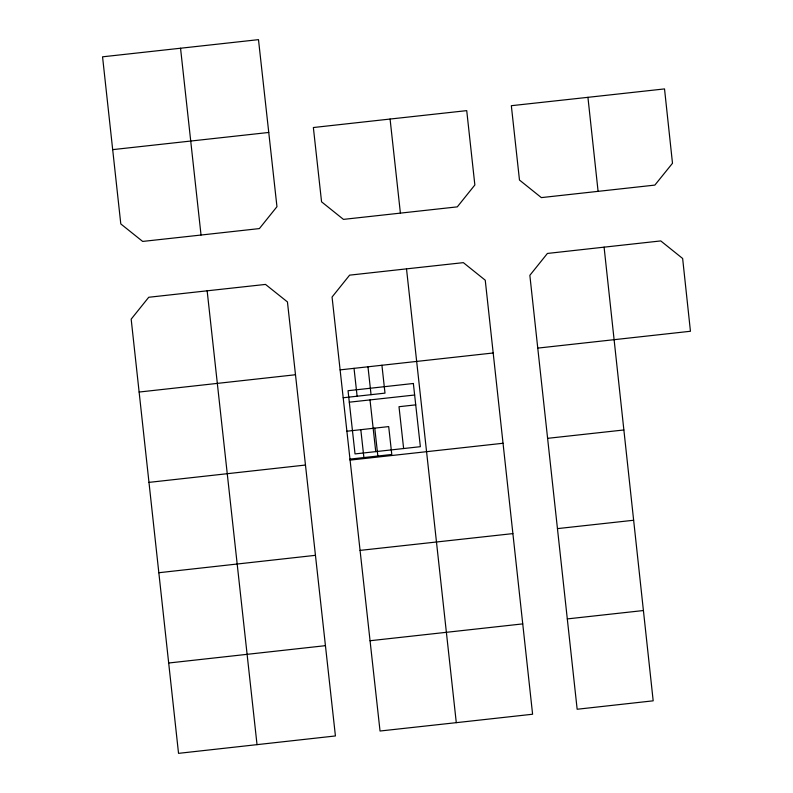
<?xml version="1.0" encoding="UTF-8"?>
<svg xmlns="http://www.w3.org/2000/svg" width="793" height="793" viewBox="0 0 793 793"><rect width="100%" height="100%" fill="white"/><g stroke="black" fill="none" stroke-linecap="round" stroke-linejoin="round"><path stroke-width="1.19" d="M112.705 149.629L268.758 132.461L276.955 206.695L259.39 228.582L201.035 235.035L142.671 241.429L120.794 223.923L102.555 56.818L258.488 39.65L268.758 132.461M390.077 119.049L313.364 127.524L321.561 201.819L343.448 219.383L457.303 206.864L474.858 184.987L466.73 110.633L390.077 119.049L400.396 213.099M587.93 97.331L664.524 88.915L672.494 163.269L654.869 185.096L541.351 197.606L519.474 180.041L511.336 105.697L587.93 97.331L598.091 191.381M207.151 290.813L148.737 297.266L131.172 319.153L178.534 753.35L335.419 735.954L287.443 301.925L265.506 284.419L207.151 290.813L257.031 744.657M406.512 268.867L349.614 275.151L332.059 297.038L380.035 731.017L456.292 722.661L532.599 714.235L485.247 280.207L463.36 262.642L406.512 268.867L456.292 722.661M604.088 247.158L660.767 240.923L682.644 258.488L690.445 331.266L537.763 348.107L577.155 709.249L653.184 700.824L604.088 247.158L547.418 253.443L529.853 275.32L537.763 348.107M139.142 392.039L295.472 374.752M340.088 369.875L493.157 352.984M343.171 397.759L385.001 393.13L381.919 365.246M349.307 402.19L414.64 395.013M415.73 404.856L398.998 406.71L403.627 448.541M346.868 431.223L388.699 426.594L391.782 454.478L349.961 459.107M148.955 482.382L305.454 465.045M350.07 460.109L503.03 443.267M315.445 555.328L158.838 572.724M360.052 550.392L512.853 533.61M168.711 663.007L325.437 645.671M567.332 618.907L643.371 610.541M370.044 640.734L522.726 623.893M547.636 438.331L623.843 429.975M557.459 528.614L633.607 520.258M367.972 366.792L371.055 394.676M374.762 428.141L377.845 456.025M370.014 399.92L375.743 451.623M354.025 368.329L357.118 396.222M360.815 429.677L363.898 457.571M180.546 48.234L201.035 235.035M413.361 383.485L348.038 390.711L355.026 453.913L420.359 446.687L413.361 383.485"/></g></svg>
